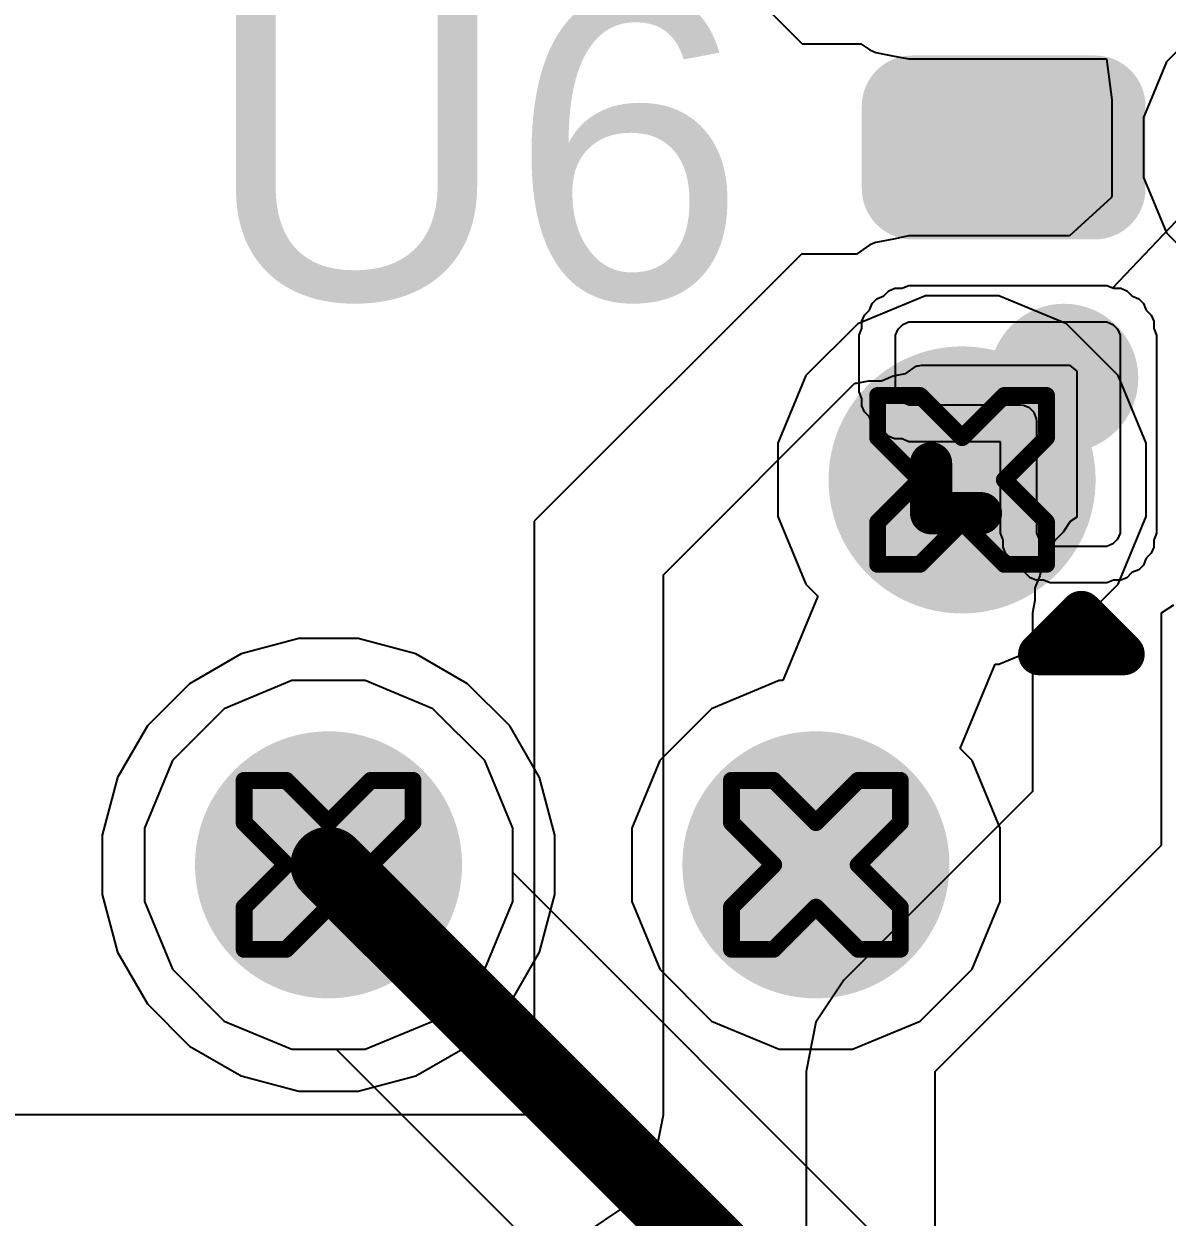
# Model space of a CAD drawing. Header units: inches. Extents: x 0 to 5379, y 0 to 5429.
# Drawn here: x 289.478 to 292.917, y 52.591 to 56.18 of the extents above; entities that cross this region are included whole.
import ezdxf

# ---------------------------------------------------------------- set-up
doc = ezdxf.new("R2010")
doc.units = ezdxf.units.IN
for name, color, linetype in [('Bottom Layer', 5, 'Continuous'), ('Bottom Solder', 6, 'Continuous'), ('Drill Drawing', 1, 'Continuous'), ('GND01', 16, 'Continuous'), ('GND02', 76, 'Continuous'), ('PWR', 156, 'Continuous'), ('SIG 01', 90, 'Continuous'), ('Top Layer', 1, 'Continuous'), ('Top Overlay', 2, 'Continuous'), ('Top Paste', 8, 'Continuous'), ('Top Solder', 216, 'Continuous'), ('Via Holes', 16, 'Continuous')]:
    doc.layers.add(name, color=color, linetype=linetype)
doc.styles.add('Arial', font='', dxfattribs={"height": 0.2})
doc.styles.get('Arial').set_extended_font_data('Arial')

# ---------------------------------------------------------------- blocks, each defined once
blk = doc.blocks.new('13_WQFN_HR__3_2__149')
at = {"layer": 'Top Layer'}
h = blk.add_hatch(color=1, dxfattribs=at)
edge = h.paths.add_edge_path()
edge.add_arc((-0.1243, 1.6493), 0.0507, 90, 180)
edge.add_line((-0.175, 1.6493), (-0.175, 1.1007))
edge.add_arc((-0.1243, 1.1007), 0.0507, 180, 270)
edge.add_line((-0.1243, 1.05), (0.1243, 1.05))
edge.add_arc((0.1243, 1.1007), 0.0507, 270, 360)
edge.add_line((0.175, 1.1007), (0.175, 1.6493))
edge.add_arc((0.1243, 1.6493), 0.0507, 0, 90)
edge.add_line((0.1243, 1.7), (-0.1243, 1.7))
h = blk.add_hatch(color=1, dxfattribs=at)
edge = h.paths.add_edge_path()
edge.add_arc((-0.6938, 1.1937), 0.1221, 0, 360)
at = {"layer": 'Top Paste'}
h = blk.add_hatch(color=8, dxfattribs=at)
edge = h.paths.add_edge_path()
edge.add_arc((-0.1243, 1.6493), 0.0507, 90, 180)
edge.add_line((-0.175, 1.6493), (-0.175, 1.1007))
edge.add_arc((-0.1243, 1.1007), 0.0507, 180, 270)
edge.add_line((-0.1243, 1.05), (0.1243, 1.05))
edge.add_arc((0.1243, 1.1007), 0.0507, 270, 360)
edge.add_line((0.175, 1.1007), (0.175, 1.6493))
edge.add_arc((0.1243, 1.6493), 0.0507, 0, 90)
edge.add_line((0.1243, 1.7), (-0.1243, 1.7))
h = blk.add_hatch(color=8, dxfattribs=at)
edge = h.paths.add_edge_path()
edge.add_arc((-0.6938, 1.1937), 0.1221, 0, 360)
at = {"layer": 'Top Solder'}
h = blk.add_hatch(color=216, dxfattribs=at)
edge = h.paths.add_edge_path()
edge.add_arc((-0.1243, 1.6493), 0.1523, 90, 180)
edge.add_line((-0.2766, 1.6493), (-0.2766, 1.1007))
edge.add_arc((-0.1243, 1.1007), 0.1523, 180, 270)
edge.add_line((-0.1243, 0.9484), (0.1243, 0.9484))
edge.add_arc((0.1243, 1.1007), 0.1523, 270, 360)
edge.add_line((0.2766, 1.1007), (0.2766, 1.6493))
edge.add_arc((0.1243, 1.6493), 0.1523, 0, 90)
edge.add_line((0.1243, 1.8016), (-0.1243, 1.8016))
h = blk.add_hatch(color=216, dxfattribs=at)
edge = h.paths.add_edge_path()
edge.add_arc((-0.6938, 1.1937), 0.2237, 0, 360)
at = {"layer": 'Top Layer'}
for p, q in [((-0.7674, 1.6783), (-0.7534, 1.6923)), ((-0.7534, 1.6923), (-0.735, 1.7)), ((-0.735, 1.7), (-0.725, 1.7)), ((-0.725, 1.7), (-0.725, 1.7)), ((-0.725, 1.7), (-0.575, 1.7)), ((-0.575, 1.7), (-0.5651, 1.7)), ((-0.5651, 1.7), (-0.5467, 1.6923)), ((-0.5467, 1.6923), (-0.5326, 1.6783)), ((-0.775, 1.6599), (-0.7674, 1.6783)), ((-0.775, 1.65), (-0.775, 1.6599)), ((-0.5326, 1.6783), (-0.525, 1.6599)), ((-0.525, 1.6599), (-0.525, 1.65)), ((-0.775, 1.325), (-0.775, 1.65)), ((-0.525, 1.65), (-0.525, 1.65)), ((-0.525, 1.65), (-0.525, 1.075)), ((-0.7973, 1.2834), (-0.7835, 1.2972)), ((-0.7835, 1.2972), (-0.776, 1.3152)), ((-0.776, 1.3152), (-0.775, 1.325)), ((-0.775, 1.325), (-0.775, 1.325)), ((-1.1924, 1.2533), (-1.1784, 1.2673)), ((-1.1784, 1.2673), (-1.16, 1.275)), ((-1.16, 1.275), (-1.15, 1.275)), ((-1.15, 1.275), (-1.15, 1.275)), ((-1.15, 1.275), (-0.825, 1.275)), ((-0.825, 1.275), (-0.8153, 1.2759)), ((-0.8153, 1.2759), (-0.7973, 1.2834)), ((-1.2, 1.2349), (-1.1924, 1.2533)), ((-1.2, 1.225), (-1.2, 1.2349)), ((-1.2, 1.0749), (-1.2, 1.225)), ((-1.2, 1.065), (-1.2, 1.0749)), ((-1.2, 1.0749), (-1.2, 1.0749)), ((-1.1924, 1.0466), (-1.2, 1.065)), ((-1.1784, 1.0326), (-1.1924, 1.0466)), ((-0.5326, 1.0466), (-0.5467, 1.0326)), ((-0.525, 1.065), (-0.5326, 1.0466)), ((-0.525, 1.075), (-0.525, 1.065)), ((-1.16, 1.025), (-1.1784, 1.0326)), ((-1.15, 1.025), (-1.16, 1.025)), ((-0.575, 1.025), (-1.15, 1.025)), ((-0.5651, 1.025), (-0.575, 1.025)), ((-0.575, 1.025), (-0.575, 1.025)), ((-0.5467, 1.0326), (-0.5651, 1.025))]:
    blk.add_line(p, q, dxfattribs=at)
at = {"layer": 'Top Overlay'}
for points in [[(-1.1, 1.5933, 0.127, 0.127, 0), (-0.95, 1.5933, 0.127, 0.127, 0)], [(-1.1, 1.5933, 0.127, 0.127, 0), (-1.1, 1.4433, 0.127, 0.127, 0)], [(-1.524, 1.2681, 0.127, 0.127, 0), (-1.524, 1.0141, 0.127, 0.127, 0)], [(-1.524, 1.2681, 0.127, 0.127, 0), (-1.397, 1.1411, 0.127, 0.127, 0)], [(-1.397, 1.1411, 0.127, 0.127, 0), (-1.524, 1.0141, 0.127, 0.127, 0)]]:
    blk.add_lwpolyline(points, format="xyseb", dxfattribs=at)
for points in [[(-1.1318, 1.5933, 0.0635, 0.0635, 1), (-1.0683, 1.5933, 0.0635, 0.0635, 1)], [(-1.1318, 1.5933, 0.0635, 0.0635, 1), (-1.0683, 1.5933, 0.0635, 0.0635, 1)], [(-0.9818, 1.5933, 0.0635, 0.0635, 1), (-0.9183, 1.5933, 0.0635, 0.0635, 1)], [(-1.1318, 1.4433, 0.0635, 0.0635, 1), (-1.0683, 1.4433, 0.0635, 0.0635, 1)], [(-1.5557, 1.2681, 0.0635, 0.0635, 1), (-1.4923, 1.2681, 0.0635, 0.0635, 1)], [(-1.5557, 1.2681, 0.0635, 0.0635, 1), (-1.4923, 1.2681, 0.0635, 0.0635, 1)], [(-1.4287, 1.1411, 0.0635, 0.0635, 1), (-1.3653, 1.1411, 0.0635, 0.0635, 1)], [(-1.4287, 1.1411, 0.0635, 0.0635, 1), (-1.3653, 1.1411, 0.0635, 0.0635, 1)], [(-1.5557, 1.0141, 0.0635, 0.0635, 1), (-1.4923, 1.0141, 0.0635, 0.0635, 1)], [(-1.5557, 1.0141, 0.0635, 0.0635, 1), (-1.4923, 1.0141, 0.0635, 0.0635, 1)]]:
    blk.add_lwpolyline(points, format="xyseb", close=True, dxfattribs=at)
at = {"layer": 'Top Solder'}
for p, q in [((-0.7954, 1.794), (-0.7771, 1.8016)), ((-0.7771, 1.8016), (-0.7552, 1.8016)), ((-0.7552, 1.8016), (-0.7534, 1.8023)), ((-0.7534, 1.8023), (-0.735, 1.8099)), ((-0.7534, 1.8023), (-0.7534, 1.8023)), ((-0.735, 1.8099), (-0.725, 1.8099)), ((-0.725, 1.8099), (-0.725, 1.8099)), ((-0.725, 1.8099), (-0.725, 1.8099)), ((-0.725, 1.8099), (-0.575, 1.8099)), ((-0.575, 1.8099), (-0.5651, 1.8099)), ((-0.5651, 1.8099), (-0.5467, 1.8023)), ((-0.5467, 1.8023), (-0.5467, 1.8023)), ((-0.5467, 1.8023), (-0.5449, 1.8016)), ((-0.5449, 1.8016), (-0.523, 1.8016)), ((-0.523, 1.8016), (-0.5046, 1.7939)), ((-0.8452, 1.756), (-0.8311, 1.7701)), ((-0.8311, 1.7701), (-0.8109, 1.7785)), ((-0.8109, 1.7785), (-0.8095, 1.7799)), ((-0.8095, 1.7799), (-0.7954, 1.794)), ((-0.8095, 1.7799), (-0.8095, 1.7799)), ((-0.5046, 1.7939), (-0.4906, 1.7799)), ((-0.4906, 1.7799), (-0.4906, 1.7799)), ((-0.4906, 1.7799), (-0.4891, 1.7785)), ((-0.4891, 1.7785), (-0.469, 1.7701)), ((-0.469, 1.7701), (-0.4549, 1.756)), ((-0.869, 1.7204), (-0.855, 1.7344)), ((-0.855, 1.7344), (-0.8536, 1.7358)), ((-0.855, 1.7344), (-0.855, 1.7344)), ((-0.8536, 1.7358), (-0.8528, 1.7376)), ((-0.8528, 1.7376), (-0.8452, 1.756)), ((-0.8528, 1.7376), (-0.8528, 1.7376)), ((-0.4549, 1.756), (-0.4465, 1.7358)), ((-0.4465, 1.7358), (-0.4451, 1.7344)), ((-0.4451, 1.7344), (-0.4451, 1.7344)), ((-0.4451, 1.7344), (-0.431, 1.7204)), ((-0.8766, 1.702), (-0.869, 1.7204)), ((-0.8766, 1.6801), (-0.8766, 1.702)), ((-0.431, 1.7204), (-0.4234, 1.702)), ((-0.4234, 1.702), (-0.4234, 1.6801)), ((-0.885, 1.6599), (-0.8774, 1.6783)), ((-0.885, 1.6499), (-0.885, 1.6599)), ((-0.8774, 1.6783), (-0.8766, 1.6801)), ((-0.8774, 1.6783), (-0.8774, 1.6783)), ((-0.4234, 1.6801), (-0.4227, 1.6783)), ((-0.4227, 1.6783), (-0.4227, 1.6783)), ((-0.4227, 1.6783), (-0.4151, 1.6599)), ((-0.4151, 1.6599), (-0.4151, 1.65)), ((-0.885, 1.3849), (-0.885, 1.6499)), ((-0.4151, 1.65), (-0.4151, 1.65)), ((-0.4151, 1.65), (-0.4151, 1.075)), ((-1.2345, 1.3549), (-1.2204, 1.369)), ((-1.2204, 1.369), (-1.2021, 1.3766)), ((-1.2021, 1.3766), (-1.1802, 1.3766)), ((-1.1802, 1.3766), (-1.1784, 1.3773)), ((-1.1784, 1.3773), (-1.16, 1.3849)), ((-1.1784, 1.3773), (-1.1784, 1.3773)), ((-1.16, 1.3849), (-1.15, 1.3849)), ((-1.15, 1.3849), (-0.885, 1.3849)), ((-1.2778, 1.3126), (-1.2702, 1.331)), ((-1.2702, 1.331), (-1.2561, 1.3451)), ((-1.2561, 1.3451), (-1.2359, 1.3535)), ((-1.2359, 1.3535), (-1.2345, 1.3549)), ((-1.2345, 1.3549), (-1.2345, 1.3549)), ((-1.3016, 1.277), (-1.294, 1.2954)), ((-1.294, 1.2954), (-1.28, 1.3094)), ((-1.28, 1.3094), (-1.2786, 1.3108)), ((-1.28, 1.3094), (-1.28, 1.3094)), ((-1.2786, 1.3108), (-1.2778, 1.3126)), ((-1.2778, 1.3126), (-1.2778, 1.3126)), ((-1.3016, 1.2551), (-1.3016, 1.277)), ((-1.31, 1.2349), (-1.3024, 1.2533)), ((-1.31, 1.2249), (-1.31, 1.2349)), ((-1.31, 1.075), (-1.31, 1.2249)), ((-1.3024, 1.2533), (-1.3016, 1.2551)), ((-1.3024, 1.2533), (-1.3024, 1.2533)), ((-1.31, 1.065), (-1.31, 1.075)), ((-1.3024, 1.0466), (-1.31, 1.065)), ((-1.3016, 1.0448), (-1.3024, 1.0466)), ((-1.3024, 1.0466), (-1.3024, 1.0466)), ((-1.3016, 1.0229), (-1.3016, 1.0448)), ((-0.4227, 1.0466), (-0.4234, 1.0448)), ((-0.4234, 1.0448), (-0.4234, 1.0229)), ((-0.4151, 1.065), (-0.4227, 1.0466)), ((-0.4227, 1.0466), (-0.4227, 1.0466)), ((-0.4227, 1.0466), (5373.3999, -5085.4087)), ((-0.4151, 1.075), (-0.4151, 1.065)), ((-1.294, 1.0045), (-1.3016, 1.0229)), ((-0.4234, 1.0229), (-0.431, 1.0045)), ((-1.2799, 0.9905), (-1.294, 1.0045)), ((-1.2786, 0.9891), (-1.2799, 0.9905)), ((-1.2799, 0.9905), (-1.2799, 0.9905)), ((-1.2778, 0.9873), (-1.2786, 0.9891)), ((-1.2778, 0.9872), (-1.2778, 0.9873)), ((-1.2702, 0.9689), (-1.2778, 0.9872)), ((-0.4473, 0.9873), (-0.4549, 0.9689)), ((-0.4472, 0.9873), (-0.4473, 0.9873)), ((-0.4465, 0.9891), (-0.4472, 0.9873)), ((-0.4451, 0.9905), (-0.4465, 0.9891)), ((-0.431, 1.0045), (-0.4451, 0.9905)), ((-1.2561, 0.9548), (-1.2702, 0.9689)), ((-1.2377, 0.9472), (-1.2561, 0.9548)), ((-1.2377, 0.9471), (-1.2377, 0.9472)), ((-1.2359, 0.9464), (-1.2377, 0.9471)), ((-1.2345, 0.945), (-1.2359, 0.9464)), ((-1.2204, 0.9309), (-1.2345, 0.945)), ((-1.2345, 0.945), (-1.2345, 0.945)), ((-0.4892, 0.9464), (-0.5046, 0.931)), ((-0.4873, 0.9472), (-0.4892, 0.9464)), ((-0.4689, 0.9548), (-0.4873, 0.9472)), ((-0.4873, 0.9472), (-0.4873, 0.9472)), ((-0.4549, 0.9689), (-0.4689, 0.9548)), ((-1.202, 0.9233), (-1.2204, 0.9309)), ((-1.1802, 0.9233), (-1.202, 0.9233)), ((-1.1783, 0.9226), (-1.1802, 0.9233)), ((-1.1599, 0.915), (-1.1783, 0.9226)), ((-1.1783, 0.9226), (-1.1783, 0.9226)), ((-1.15, 0.915), (-1.1599, 0.915)), ((-0.5751, 0.915), (-1.15, 0.915)), ((-0.5651, 0.915), (-0.5751, 0.915)), ((-0.5467, 0.9226), (-0.5651, 0.915)), ((-0.5449, 0.9234), (-0.5467, 0.9226)), ((-0.5467, 0.9226), (-0.5467, 0.9226)), ((-0.523, 0.9234), (-0.5449, 0.9234)), ((-0.5046, 0.931), (-0.523, 0.9234))]:
    blk.add_line(p, q, dxfattribs=at)

msp = doc.modelspace()

# ---------------------------------------------------------------- hatches: boundary and pattern name
at = {"layer": 'Bottom Layer'}
h = msp.add_hatch(color=5, dxfattribs=at)
edge = h.paths.add_edge_path()
edge.add_arc((292.2998, 54.8086), 0.3, 0, 360)
h = msp.add_hatch(color=5, dxfattribs=at)
edge = h.paths.add_edge_path()
edge.add_arc((290.3942, 53.6509), 0.3, 0, 360)
h = msp.add_hatch(color=5, dxfattribs=at)
edge = h.paths.add_edge_path()
edge.add_arc((291.8601, 53.6509), 0.3, 0, 360)
at = {"layer": 'Bottom Solder'}
h = msp.add_hatch(color=6, dxfattribs=at)
edge = h.paths.add_edge_path()
edge.add_arc((292.2998, 54.8086), 0.4016, 0, 360)
h = msp.add_hatch(color=6, dxfattribs=at)
edge = h.paths.add_edge_path()
edge.add_arc((290.3942, 53.6509), 0.4016, 0, 360)
h = msp.add_hatch(color=6, dxfattribs=at)
edge = h.paths.add_edge_path()
edge.add_arc((291.8601, 53.6509), 0.4016, 0, 360)
at = {"layer": 'GND01'}
h = msp.add_hatch(color=16, dxfattribs=at)
edge = h.paths.add_edge_path()
edge.add_arc((292.2998, 54.8086), 0.3, 0, 360)
h = msp.add_hatch(color=16, dxfattribs=at)
edge = h.paths.add_edge_path()
edge.add_arc((290.3942, 53.6509), 0.3, 0, 360)
h = msp.add_hatch(color=16, dxfattribs=at)
edge = h.paths.add_edge_path()
edge.add_arc((291.8601, 53.6509), 0.3, 0, 360)
at = {"layer": 'GND02'}
h = msp.add_hatch(color=76, dxfattribs=at)
edge = h.paths.add_edge_path()
edge.add_arc((292.2998, 54.8086), 0.3, 0, 360)
h = msp.add_hatch(color=76, dxfattribs=at)
edge = h.paths.add_edge_path()
edge.add_arc((290.3942, 53.6509), 0.3, 0, 360)
h = msp.add_hatch(color=76, dxfattribs=at)
edge = h.paths.add_edge_path()
edge.add_arc((291.8601, 53.6509), 0.3, 0, 360)
at = {"layer": 'PWR'}
h = msp.add_hatch(color=156, dxfattribs=at)
edge = h.paths.add_edge_path()
edge.add_arc((292.2998, 54.8086), 0.3, 0, 360)
h = msp.add_hatch(color=156, dxfattribs=at)
edge = h.paths.add_edge_path()
edge.add_arc((290.3942, 53.6509), 0.3, 0, 360)
h = msp.add_hatch(color=156, dxfattribs=at)
edge = h.paths.add_edge_path()
edge.add_arc((291.8601, 53.6509), 0.3, 0, 360)
at = {"layer": 'SIG 01'}
h = msp.add_hatch(color=90, dxfattribs=at)
edge = h.paths.add_edge_path()
edge.add_arc((292.2998, 54.8086), 0.3, 0, 360)
h = msp.add_hatch(color=90, dxfattribs=at)
edge = h.paths.add_edge_path()
edge.add_arc((290.3942, 53.6509), 0.3, 0, 360)
h = msp.add_hatch(color=90, dxfattribs=at)
edge = h.paths.add_edge_path()
edge.add_arc((291.8601, 53.6509), 0.3, 0, 360)
at = {"layer": 'Top Layer'}
h = msp.add_hatch(color=1, dxfattribs=at)
edge = h.paths.add_edge_path()
edge.add_arc((292.2998, 54.8086), 0.3, 0, 360)
h = msp.add_hatch(color=1, dxfattribs=at)
edge = h.paths.add_edge_path()
edge.add_arc((290.3942, 53.6509), 0.3, 0, 360)
h = msp.add_hatch(color=1, dxfattribs=at)
edge = h.paths.add_edge_path()
edge.add_arc((291.8601, 53.6509), 0.3, 0, 360)
at = {"layer": 'Top Solder'}
h = msp.add_hatch(color=216, dxfattribs=at)
edge = h.paths.add_edge_path()
edge.add_arc((292.2998, 54.8086), 0.4016, 0, 360)
h = msp.add_hatch(color=216, dxfattribs=at)
edge = h.paths.add_edge_path()
edge.add_arc((290.3942, 53.6509), 0.4016, 0, 360)
h = msp.add_hatch(color=216, dxfattribs=at)
edge = h.paths.add_edge_path()
edge.add_arc((291.8601, 53.6509), 0.4016, 0, 360)
at = {"layer": 'Via Holes'}
h = msp.add_hatch(color=7, dxfattribs=at)
edge = h.paths.add_edge_path()
edge.add_arc((292.2998, 54.8086), 0.15, 0, 360)
h = msp.add_hatch(color=7, dxfattribs=at)
edge = h.paths.add_edge_path()
edge.add_arc((290.3942, 53.6509), 0.15, 0, 360)
h = msp.add_hatch(color=7, dxfattribs=at)
edge = h.paths.add_edge_path()
edge.add_arc((291.8601, 53.6509), 0.15, 0, 360)

# ---------------------------------------------------------------- linework, layer by layer
at = {"layer": 'Bottom Layer'}
for p, q in [((290.284, 54.2049), (290.0804, 54.1206)), ((290.5044, 54.2049), (290.284, 54.2049)), ((290.708, 54.1206), (290.5044, 54.2049)), ((290.0804, 54.1206), (289.9245, 53.9647)), ((290.8639, 53.9647), (290.708, 54.1206)), ((289.9245, 53.9647), (289.8402, 53.7611)), ((290.9482, 53.7611), (290.8639, 53.9647)), ((289.8402, 53.7611), (289.8402, 53.5407)), ((290.9482, 53.628), (290.9482, 53.7611)), ((293.188, 51.3882), (290.9482, 53.628)), ((289.8402, 53.5407), (289.9245, 53.3371)), ((289.9245, 53.3371), (290.0804, 53.1812)), ((290.0804, 53.1812), (290.284, 53.0969)), ((290.284, 53.0969), (290.4171, 53.0969)), ((290.4171, 53.0969), (292.7669, 50.7471))]:
    msp.add_line(p, q, dxfattribs=at)
msp.add_lwpolyline([(290.3942, 53.6509, 0.2286, 0.2286, 0), (293.0324, 51.0127, 0.2286, 0.2286, 0)], format="xyseb", dxfattribs=at)
msp.add_lwpolyline([(290.337, 53.6509, 0.1143, 0.1143, 1), (290.4513, 53.6509, 0.1143, 0.1143, 1)], format="xyseb", close=True, dxfattribs=at)
at = {"layer": 'Drill Drawing'}
for points in [[(292.0458, 54.9356, 0.0508, 0.0508, 0), (292.0458, 55.0626, 0.0508, 0.0508, 0)], [(292.0458, 55.0626, 0.0508, 0.0508, 0), (292.1728, 55.0626, 0.0508, 0.0508, 0)], [(292.1728, 55.0626, 0.0508, 0.0508, 0), (292.2998, 54.9356, 0.0508, 0.0508, 0)], [(292.2998, 54.9356, 0.0508, 0.0508, 0), (292.4268, 55.0626, 0.0508, 0.0508, 0)], [(292.4268, 55.0626, 0.0508, 0.0508, 0), (292.5538, 55.0626, 0.0508, 0.0508, 0)], [(292.5538, 54.9356, 0.0508, 0.0508, 0), (292.5538, 55.0626, 0.0508, 0.0508, 0)], [(292.0458, 54.9356, 0.0508, 0.0508, 0), (292.1728, 54.8086, 0.0508, 0.0508, 0)], [(292.4268, 54.8086, 0.0508, 0.0508, 0), (292.5538, 54.9356, 0.0508, 0.0508, 0)], [(292.0458, 54.6816, 0.0508, 0.0508, 0), (292.1728, 54.8086, 0.0508, 0.0508, 0)], [(292.4268, 54.8086, 0.0508, 0.0508, 0), (292.5538, 54.6816, 0.0508, 0.0508, 0)], [(292.0458, 54.5546, 0.0508, 0.0508, 0), (292.0458, 54.6816, 0.0508, 0.0508, 0)], [(292.1728, 54.5546, 0.0508, 0.0508, 0), (292.2998, 54.6816, 0.0508, 0.0508, 0)], [(292.2998, 54.6816, 0.0508, 0.0508, 0), (292.4268, 54.5546, 0.0508, 0.0508, 0)], [(292.5538, 54.5546, 0.0508, 0.0508, 0), (292.5538, 54.6816, 0.0508, 0.0508, 0)], [(292.0458, 54.5546, 0.0508, 0.0508, 0), (292.1728, 54.5546, 0.0508, 0.0508, 0)], [(292.4268, 54.5546, 0.0508, 0.0508, 0), (292.5538, 54.5546, 0.0508, 0.0508, 0)], [(290.1402, 53.7779, 0.0508, 0.0508, 0), (290.1402, 53.9049, 0.0508, 0.0508, 0)], [(290.1402, 53.9049, 0.0508, 0.0508, 0), (290.2672, 53.9049, 0.0508, 0.0508, 0)], [(290.2672, 53.9049, 0.0508, 0.0508, 0), (290.3942, 53.7779, 0.0508, 0.0508, 0)], [(290.3942, 53.7779, 0.0508, 0.0508, 0), (290.5212, 53.9049, 0.0508, 0.0508, 0)], [(290.5212, 53.9049, 0.0508, 0.0508, 0), (290.6482, 53.9049, 0.0508, 0.0508, 0)], [(290.6482, 53.7779, 0.0508, 0.0508, 0), (290.6482, 53.9049, 0.0508, 0.0508, 0)], [(291.6061, 53.7779, 0.0508, 0.0508, 0), (291.6061, 53.9049, 0.0508, 0.0508, 0)], [(291.6061, 53.9049, 0.0508, 0.0508, 0), (291.7331, 53.9049, 0.0508, 0.0508, 0)], [(291.7331, 53.9049, 0.0508, 0.0508, 0), (291.8601, 53.7779, 0.0508, 0.0508, 0)], [(291.8601, 53.7779, 0.0508, 0.0508, 0), (291.9871, 53.9049, 0.0508, 0.0508, 0)], [(291.9871, 53.9049, 0.0508, 0.0508, 0), (292.1141, 53.9049, 0.0508, 0.0508, 0)], [(292.1141, 53.7779, 0.0508, 0.0508, 0), (292.1141, 53.9049, 0.0508, 0.0508, 0)], [(290.1402, 53.7779, 0.0508, 0.0508, 0), (290.2672, 53.6509, 0.0508, 0.0508, 0)], [(290.5212, 53.6509, 0.0508, 0.0508, 0), (290.6482, 53.7779, 0.0508, 0.0508, 0)], [(291.6061, 53.7779, 0.0508, 0.0508, 0), (291.7331, 53.6509, 0.0508, 0.0508, 0)], [(291.9871, 53.6509, 0.0508, 0.0508, 0), (292.1141, 53.7779, 0.0508, 0.0508, 0)], [(290.1402, 53.5239, 0.0508, 0.0508, 0), (290.2672, 53.6509, 0.0508, 0.0508, 0)], [(290.5212, 53.6509, 0.0508, 0.0508, 0), (290.6482, 53.5239, 0.0508, 0.0508, 0)], [(291.6061, 53.5239, 0.0508, 0.0508, 0), (291.7331, 53.6509, 0.0508, 0.0508, 0)], [(291.9871, 53.6509, 0.0508, 0.0508, 0), (292.1141, 53.5239, 0.0508, 0.0508, 0)], [(290.1402, 53.3969, 0.0508, 0.0508, 0), (290.1402, 53.5239, 0.0508, 0.0508, 0)], [(290.2672, 53.3969, 0.0508, 0.0508, 0), (290.3942, 53.5239, 0.0508, 0.0508, 0)], [(290.3942, 53.5239, 0.0508, 0.0508, 0), (290.5212, 53.3969, 0.0508, 0.0508, 0)], [(290.6482, 53.3969, 0.0508, 0.0508, 0), (290.6482, 53.5239, 0.0508, 0.0508, 0)], [(291.6061, 53.3969, 0.0508, 0.0508, 0), (291.6061, 53.5239, 0.0508, 0.0508, 0)], [(291.7331, 53.3969, 0.0508, 0.0508, 0), (291.8601, 53.5239, 0.0508, 0.0508, 0)], [(291.8601, 53.5239, 0.0508, 0.0508, 0), (291.9871, 53.3969, 0.0508, 0.0508, 0)], [(292.1141, 53.3969, 0.0508, 0.0508, 0), (292.1141, 53.5239, 0.0508, 0.0508, 0)], [(290.1402, 53.3969, 0.0508, 0.0508, 0), (290.2672, 53.3969, 0.0508, 0.0508, 0)], [(290.5212, 53.3969, 0.0508, 0.0508, 0), (290.6482, 53.3969, 0.0508, 0.0508, 0)], [(291.6061, 53.3969, 0.0508, 0.0508, 0), (291.7331, 53.3969, 0.0508, 0.0508, 0)], [(291.9871, 53.3969, 0.0508, 0.0508, 0), (292.1141, 53.3969, 0.0508, 0.0508, 0)]]:
    msp.add_lwpolyline(points, format="xyseb", dxfattribs=at)
for points in [[(292.0331, 55.0626, 0.0254, 0.0254, 1), (292.0585, 55.0626, 0.0254, 0.0254, 1)], [(292.0331, 55.0626, 0.0254, 0.0254, 1), (292.0585, 55.0626, 0.0254, 0.0254, 1)], [(292.1601, 55.0626, 0.0254, 0.0254, 1), (292.1855, 55.0626, 0.0254, 0.0254, 1)], [(292.1601, 55.0626, 0.0254, 0.0254, 1), (292.1855, 55.0626, 0.0254, 0.0254, 1)], [(292.4141, 55.0626, 0.0254, 0.0254, 1), (292.4395, 55.0626, 0.0254, 0.0254, 1)], [(292.4141, 55.0626, 0.0254, 0.0254, 1), (292.4395, 55.0626, 0.0254, 0.0254, 1)], [(292.5411, 55.0626, 0.0254, 0.0254, 1), (292.5665, 55.0626, 0.0254, 0.0254, 1)], [(292.5411, 55.0626, 0.0254, 0.0254, 1), (292.5665, 55.0626, 0.0254, 0.0254, 1)], [(292.0331, 54.9356, 0.0254, 0.0254, 1), (292.0585, 54.9356, 0.0254, 0.0254, 1)], [(292.0331, 54.9356, 0.0254, 0.0254, 1), (292.0585, 54.9356, 0.0254, 0.0254, 1)], [(292.2871, 54.9356, 0.0254, 0.0254, 1), (292.3125, 54.9356, 0.0254, 0.0254, 1)], [(292.2871, 54.9356, 0.0254, 0.0254, 1), (292.3125, 54.9356, 0.0254, 0.0254, 1)], [(292.5411, 54.9356, 0.0254, 0.0254, 1), (292.5665, 54.9356, 0.0254, 0.0254, 1)], [(292.5411, 54.9356, 0.0254, 0.0254, 1), (292.5665, 54.9356, 0.0254, 0.0254, 1)], [(292.1601, 54.8086, 0.0254, 0.0254, 1), (292.1855, 54.8086, 0.0254, 0.0254, 1)], [(292.1601, 54.8086, 0.0254, 0.0254, 1), (292.1855, 54.8086, 0.0254, 0.0254, 1)], [(292.4141, 54.8086, 0.0254, 0.0254, 1), (292.4395, 54.8086, 0.0254, 0.0254, 1)], [(292.4141, 54.8086, 0.0254, 0.0254, 1), (292.4395, 54.8086, 0.0254, 0.0254, 1)], [(292.0331, 54.6816, 0.0254, 0.0254, 1), (292.0585, 54.6816, 0.0254, 0.0254, 1)], [(292.0331, 54.6816, 0.0254, 0.0254, 1), (292.0585, 54.6816, 0.0254, 0.0254, 1)], [(292.2871, 54.6816, 0.0254, 0.0254, 1), (292.3125, 54.6816, 0.0254, 0.0254, 1)], [(292.2871, 54.6816, 0.0254, 0.0254, 1), (292.3125, 54.6816, 0.0254, 0.0254, 1)], [(292.5411, 54.6816, 0.0254, 0.0254, 1), (292.5665, 54.6816, 0.0254, 0.0254, 1)], [(292.5411, 54.6816, 0.0254, 0.0254, 1), (292.5665, 54.6816, 0.0254, 0.0254, 1)], [(292.0331, 54.5546, 0.0254, 0.0254, 1), (292.0585, 54.5546, 0.0254, 0.0254, 1)], [(292.0331, 54.5546, 0.0254, 0.0254, 1), (292.0585, 54.5546, 0.0254, 0.0254, 1)], [(292.1601, 54.5546, 0.0254, 0.0254, 1), (292.1855, 54.5546, 0.0254, 0.0254, 1)], [(292.1601, 54.5546, 0.0254, 0.0254, 1), (292.1855, 54.5546, 0.0254, 0.0254, 1)], [(292.4141, 54.5546, 0.0254, 0.0254, 1), (292.4395, 54.5546, 0.0254, 0.0254, 1)], [(292.4141, 54.5546, 0.0254, 0.0254, 1), (292.4395, 54.5546, 0.0254, 0.0254, 1)], [(292.5411, 54.5546, 0.0254, 0.0254, 1), (292.5665, 54.5546, 0.0254, 0.0254, 1)], [(292.5411, 54.5546, 0.0254, 0.0254, 1), (292.5665, 54.5546, 0.0254, 0.0254, 1)], [(290.1275, 53.9049, 0.0254, 0.0254, 1), (290.1529, 53.9049, 0.0254, 0.0254, 1)], [(290.1275, 53.9049, 0.0254, 0.0254, 1), (290.1529, 53.9049, 0.0254, 0.0254, 1)], [(290.2545, 53.9049, 0.0254, 0.0254, 1), (290.2799, 53.9049, 0.0254, 0.0254, 1)], [(290.2545, 53.9049, 0.0254, 0.0254, 1), (290.2799, 53.9049, 0.0254, 0.0254, 1)], [(290.5085, 53.9049, 0.0254, 0.0254, 1), (290.5339, 53.9049, 0.0254, 0.0254, 1)], [(290.5085, 53.9049, 0.0254, 0.0254, 1), (290.5339, 53.9049, 0.0254, 0.0254, 1)], [(290.6355, 53.9049, 0.0254, 0.0254, 1), (290.6609, 53.9049, 0.0254, 0.0254, 1)], [(290.6355, 53.9049, 0.0254, 0.0254, 1), (290.6609, 53.9049, 0.0254, 0.0254, 1)], [(291.5934, 53.9049, 0.0254, 0.0254, 1), (291.6188, 53.9049, 0.0254, 0.0254, 1)], [(291.5934, 53.9049, 0.0254, 0.0254, 1), (291.6188, 53.9049, 0.0254, 0.0254, 1)], [(291.7204, 53.9049, 0.0254, 0.0254, 1), (291.7458, 53.9049, 0.0254, 0.0254, 1)], [(291.7204, 53.9049, 0.0254, 0.0254, 1), (291.7458, 53.9049, 0.0254, 0.0254, 1)], [(291.9744, 53.9049, 0.0254, 0.0254, 1), (291.9998, 53.9049, 0.0254, 0.0254, 1)], [(291.9744, 53.9049, 0.0254, 0.0254, 1), (291.9998, 53.9049, 0.0254, 0.0254, 1)], [(292.1014, 53.9049, 0.0254, 0.0254, 1), (292.1268, 53.9049, 0.0254, 0.0254, 1)], [(292.1014, 53.9049, 0.0254, 0.0254, 1), (292.1268, 53.9049, 0.0254, 0.0254, 1)], [(290.1275, 53.7779, 0.0254, 0.0254, 1), (290.1529, 53.7779, 0.0254, 0.0254, 1)], [(290.1275, 53.7779, 0.0254, 0.0254, 1), (290.1529, 53.7779, 0.0254, 0.0254, 1)], [(290.3815, 53.7779, 0.0254, 0.0254, 1), (290.4069, 53.7779, 0.0254, 0.0254, 1)], [(290.3815, 53.7779, 0.0254, 0.0254, 1), (290.4069, 53.7779, 0.0254, 0.0254, 1)], [(290.6355, 53.7779, 0.0254, 0.0254, 1), (290.6609, 53.7779, 0.0254, 0.0254, 1)], [(290.6355, 53.7779, 0.0254, 0.0254, 1), (290.6609, 53.7779, 0.0254, 0.0254, 1)], [(291.5934, 53.7779, 0.0254, 0.0254, 1), (291.6188, 53.7779, 0.0254, 0.0254, 1)], [(291.5934, 53.7779, 0.0254, 0.0254, 1), (291.6188, 53.7779, 0.0254, 0.0254, 1)], [(291.8474, 53.7779, 0.0254, 0.0254, 1), (291.8728, 53.7779, 0.0254, 0.0254, 1)], [(291.8474, 53.7779, 0.0254, 0.0254, 1), (291.8728, 53.7779, 0.0254, 0.0254, 1)], [(292.1014, 53.7779, 0.0254, 0.0254, 1), (292.1268, 53.7779, 0.0254, 0.0254, 1)], [(292.1014, 53.7779, 0.0254, 0.0254, 1), (292.1268, 53.7779, 0.0254, 0.0254, 1)], [(290.2545, 53.6509, 0.0254, 0.0254, 1), (290.2799, 53.6509, 0.0254, 0.0254, 1)], [(290.2545, 53.6509, 0.0254, 0.0254, 1), (290.2799, 53.6509, 0.0254, 0.0254, 1)], [(290.5085, 53.6509, 0.0254, 0.0254, 1), (290.5339, 53.6509, 0.0254, 0.0254, 1)], [(290.5085, 53.6509, 0.0254, 0.0254, 1), (290.5339, 53.6509, 0.0254, 0.0254, 1)], [(291.7204, 53.6509, 0.0254, 0.0254, 1), (291.7458, 53.6509, 0.0254, 0.0254, 1)], [(291.7204, 53.6509, 0.0254, 0.0254, 1), (291.7458, 53.6509, 0.0254, 0.0254, 1)], [(291.9744, 53.6509, 0.0254, 0.0254, 1), (291.9998, 53.6509, 0.0254, 0.0254, 1)], [(291.9744, 53.6509, 0.0254, 0.0254, 1), (291.9998, 53.6509, 0.0254, 0.0254, 1)], [(290.1275, 53.5239, 0.0254, 0.0254, 1), (290.1529, 53.5239, 0.0254, 0.0254, 1)], [(290.1275, 53.5239, 0.0254, 0.0254, 1), (290.1529, 53.5239, 0.0254, 0.0254, 1)], [(290.3815, 53.5239, 0.0254, 0.0254, 1), (290.4069, 53.5239, 0.0254, 0.0254, 1)], [(290.3815, 53.5239, 0.0254, 0.0254, 1), (290.4069, 53.5239, 0.0254, 0.0254, 1)], [(290.6355, 53.5239, 0.0254, 0.0254, 1), (290.6609, 53.5239, 0.0254, 0.0254, 1)], [(290.6355, 53.5239, 0.0254, 0.0254, 1), (290.6609, 53.5239, 0.0254, 0.0254, 1)], [(291.5934, 53.5239, 0.0254, 0.0254, 1), (291.6188, 53.5239, 0.0254, 0.0254, 1)], [(291.5934, 53.5239, 0.0254, 0.0254, 1), (291.6188, 53.5239, 0.0254, 0.0254, 1)], [(291.8474, 53.5239, 0.0254, 0.0254, 1), (291.8728, 53.5239, 0.0254, 0.0254, 1)], [(291.8474, 53.5239, 0.0254, 0.0254, 1), (291.8728, 53.5239, 0.0254, 0.0254, 1)], [(292.1014, 53.5239, 0.0254, 0.0254, 1), (292.1268, 53.5239, 0.0254, 0.0254, 1)], [(292.1014, 53.5239, 0.0254, 0.0254, 1), (292.1268, 53.5239, 0.0254, 0.0254, 1)], [(290.1275, 53.3969, 0.0254, 0.0254, 1), (290.1529, 53.3969, 0.0254, 0.0254, 1)], [(290.1275, 53.3969, 0.0254, 0.0254, 1), (290.1529, 53.3969, 0.0254, 0.0254, 1)], [(290.2545, 53.3969, 0.0254, 0.0254, 1), (290.2799, 53.3969, 0.0254, 0.0254, 1)], [(290.2545, 53.3969, 0.0254, 0.0254, 1), (290.2799, 53.3969, 0.0254, 0.0254, 1)], [(290.5085, 53.3969, 0.0254, 0.0254, 1), (290.5339, 53.3969, 0.0254, 0.0254, 1)], [(290.5085, 53.3969, 0.0254, 0.0254, 1), (290.5339, 53.3969, 0.0254, 0.0254, 1)], [(290.6355, 53.3969, 0.0254, 0.0254, 1), (290.6609, 53.3969, 0.0254, 0.0254, 1)], [(290.6355, 53.3969, 0.0254, 0.0254, 1), (290.6609, 53.3969, 0.0254, 0.0254, 1)], [(291.5934, 53.3969, 0.0254, 0.0254, 1), (291.6188, 53.3969, 0.0254, 0.0254, 1)], [(291.5934, 53.3969, 0.0254, 0.0254, 1), (291.6188, 53.3969, 0.0254, 0.0254, 1)], [(291.7204, 53.3969, 0.0254, 0.0254, 1), (291.7458, 53.3969, 0.0254, 0.0254, 1)], [(291.7204, 53.3969, 0.0254, 0.0254, 1), (291.7458, 53.3969, 0.0254, 0.0254, 1)], [(291.9744, 53.3969, 0.0254, 0.0254, 1), (291.9998, 53.3969, 0.0254, 0.0254, 1)], [(291.9744, 53.3969, 0.0254, 0.0254, 1), (291.9998, 53.3969, 0.0254, 0.0254, 1)], [(292.1014, 53.3969, 0.0254, 0.0254, 1), (292.1268, 53.3969, 0.0254, 0.0254, 1)], [(292.1014, 53.3969, 0.0254, 0.0254, 1), (292.1268, 53.3969, 0.0254, 0.0254, 1)]]:
    msp.add_lwpolyline(points, format="xyseb", close=True, dxfattribs=at)
at = {"layer": 'GND01'}
for p, q in [((290.284, 54.2049), (290.0804, 54.1206)), ((290.5044, 54.2049), (290.284, 54.2049)), ((290.708, 54.1206), (290.5044, 54.2049)), ((290.0804, 54.1206), (289.9245, 53.9647)), ((290.8639, 53.9647), (290.708, 54.1206)), ((289.9245, 53.9647), (289.8402, 53.7611)), ((290.9482, 53.7611), (290.8639, 53.9647)), ((289.8402, 53.7611), (289.8402, 53.5407)), ((290.9482, 53.5407), (290.9482, 53.7611)), ((289.8402, 53.5407), (289.9245, 53.3371)), ((290.8639, 53.3371), (290.9482, 53.5407)), ((289.9245, 53.3371), (290.0804, 53.1812)), ((290.708, 53.1812), (290.8639, 53.3371)), ((290.0804, 53.1812), (290.284, 53.0969)), ((290.5044, 53.0969), (290.708, 53.1812)), ((290.284, 53.0969), (290.5044, 53.0969))]:
    msp.add_line(p, q, dxfattribs=at)
at = {"layer": 'GND02'}
for p, q in [((290.284, 54.2049), (290.0804, 54.1206)), ((290.5044, 54.2049), (290.284, 54.2049)), ((290.708, 54.1206), (290.5044, 54.2049)), ((290.0804, 54.1206), (289.9245, 53.9647)), ((290.8639, 53.9647), (290.708, 54.1206)), ((289.9245, 53.9647), (289.8402, 53.7611)), ((290.9482, 53.7611), (290.8639, 53.9647)), ((289.8402, 53.7611), (289.8402, 53.5407)), ((290.9482, 53.5407), (290.9482, 53.7611)), ((289.8402, 53.5407), (289.9245, 53.3371)), ((290.8639, 53.3371), (290.9482, 53.5407)), ((289.9245, 53.3371), (290.0804, 53.1812)), ((290.708, 53.1812), (290.8639, 53.3371)), ((290.0804, 53.1812), (290.284, 53.0969)), ((290.5044, 53.0969), (290.708, 53.1812)), ((290.284, 53.0969), (290.5044, 53.0969))]:
    msp.add_line(p, q, dxfattribs=at)
at = {"layer": 'PWR'}
for p, q in [((293.0426, 56.1935), (292.9149, 56.0658)), ((292.9149, 56.0658), (292.8458, 55.8989)), ((292.8458, 55.8989), (292.8458, 55.7183)), ((292.8458, 55.7183), (292.9149, 55.5514)), ((292.9149, 55.5514), (293.0426, 55.4237)), ((292.1896, 55.3626), (291.986, 55.2783)), ((292.41, 55.3626), (292.1896, 55.3626)), ((292.6136, 55.2783), (292.41, 55.3626)), ((291.986, 55.2783), (291.8301, 55.1224)), ((292.7695, 55.1224), (292.6136, 55.2783)), ((291.8301, 55.1224), (291.7458, 54.9188)), ((292.8538, 54.9188), (292.7695, 55.1224)), ((291.7458, 54.9188), (291.7458, 54.6984)), ((292.8538, 54.6984), (292.8538, 54.9188)), ((291.7458, 54.6984), (291.8301, 54.4948)), ((292.7695, 54.4948), (292.8538, 54.6984)), ((291.8301, 54.4948), (291.866, 54.4589)), ((292.6136, 54.339), (292.7695, 54.4948)), ((291.866, 54.4589), (291.7608, 54.2049)), ((292.41, 54.2546), (292.6136, 54.339)), ((292.2938, 54.0006), (292.399, 54.2546)), ((292.399, 54.2546), (292.41, 54.2546)), ((290.284, 54.2049), (290.0804, 54.1206)), ((290.5044, 54.2049), (290.284, 54.2049)), ((290.708, 54.1206), (290.5044, 54.2049)), ((291.7499, 54.2049), (291.5462, 54.1206)), ((291.7608, 54.2049), (291.7499, 54.2049)), ((290.0804, 54.1206), (289.9245, 53.9647)), ((290.8639, 53.9647), (290.708, 54.1206)), ((291.5462, 54.1206), (291.3904, 53.9647)), ((292.3297, 53.9647), (292.2938, 54.0006)), ((289.9245, 53.9647), (289.8402, 53.7611)), ((290.9482, 53.7611), (290.8639, 53.9647)), ((291.3904, 53.9647), (291.3061, 53.7611)), ((292.4141, 53.7611), (292.3297, 53.9647)), ((289.8402, 53.7611), (289.8402, 53.5407)), ((290.9482, 53.5407), (290.9482, 53.7611)), ((291.3061, 53.7611), (291.3061, 53.5407)), ((292.4141, 53.5407), (292.4141, 53.7611)), ((289.8402, 53.5407), (289.9245, 53.3371)), ((290.8639, 53.3371), (290.9482, 53.5407)), ((291.3061, 53.5407), (291.3904, 53.3371)), ((292.3297, 53.3371), (292.4141, 53.5407)), ((289.9245, 53.3371), (290.0804, 53.1812)), ((290.708, 53.1812), (290.8639, 53.3371)), ((291.3904, 53.3371), (291.5462, 53.1812)), ((292.1739, 53.1812), (292.3297, 53.3371)), ((290.0804, 53.1812), (290.284, 53.0969)), ((290.5044, 53.0969), (290.708, 53.1812)), ((291.5462, 53.1812), (291.7499, 53.0969)), ((291.9703, 53.0969), (292.1739, 53.1812)), ((290.284, 53.0969), (290.5044, 53.0969)), ((291.7499, 53.0969), (291.9703, 53.0969))]:
    msp.add_line(p, q, dxfattribs=at)
at = {"layer": 'SIG 01'}
for p, q in [((290.3045, 54.3319), (290.1313, 54.2855)), ((290.4838, 54.3319), (290.3045, 54.3319)), ((290.657, 54.2855), (290.4838, 54.3319)), ((290.1313, 54.2855), (289.976, 54.1958)), ((290.8123, 54.1958), (290.657, 54.2855)), ((289.976, 54.1958), (289.8493, 54.0691)), ((290.9391, 54.0691), (290.8123, 54.1958)), ((289.8493, 54.0691), (289.7596, 53.9138)), ((291.0288, 53.9138), (290.9391, 54.0691)), ((289.7596, 53.9138), (289.7132, 53.7406)), ((291.0752, 53.7406), (291.0288, 53.9138)), ((289.7132, 53.7406), (289.7132, 53.5613)), ((291.0752, 53.5613), (291.0752, 53.7406)), ((289.7132, 53.5613), (289.7596, 53.3881)), ((291.0288, 53.3881), (291.0752, 53.5613)), ((289.7596, 53.3881), (289.8493, 53.2328)), ((290.9391, 53.2328), (291.0288, 53.3881)), ((289.8493, 53.2328), (289.976, 53.106)), ((290.8123, 53.106), (290.9391, 53.2328)), ((289.976, 53.106), (290.1313, 53.0163)), ((290.657, 53.0163), (290.8123, 53.106)), ((290.1313, 53.0163), (290.3045, 52.9699)), ((290.4838, 52.9699), (290.657, 53.0163)), ((290.3045, 52.9699), (290.4838, 52.9699))]:
    msp.add_line(p, q, dxfattribs=at)
at = {"layer": 'Top Layer'}
for p, q in [((290.9703, 56.9693), (291.8192, 56.1204)), ((291.8192, 56.1204), (291.9948, 56.1204)), ((291.9948, 56.1204), (292.0224, 56.1019)), ((292.0224, 56.1019), (292.0407, 56.0943)), ((292.0407, 56.0943), (292.0408, 56.0943)), ((292.0408, 56.0943), (292.0408, 56.0943)), ((292.0408, 56.0943), (292.0901, 56.0845)), ((292.0901, 56.0845), (292.1398, 56.0746)), ((292.1398, 56.0746), (292.1399, 56.0746)), ((292.1399, 56.0746), (292.14, 56.0746)), ((292.14, 56.0746), (292.1499, 56.0746)), ((292.1499, 56.0746), (292.7247, 56.0746)), ((292.7247, 56.0746), (292.7247, 56.0746)), ((292.7247, 56.0746), (292.7346, 56.0746)), ((292.7346, 56.0746), (292.7498, 55.952)), ((292.7498, 55.952), (292.7498, 55.6652)), ((292.7498, 55.6652), (292.749, 55.6584)), ((292.749, 55.6584), (292.6228, 55.5426)), ((292.0408, 55.5229), (292.0224, 55.5152)), ((292.093, 55.5332), (292.0408, 55.5229)), ((292.1399, 55.5426), (292.093, 55.5332)), ((292.1498, 55.5426), (292.1399, 55.5426)), ((292.6228, 55.5426), (292.1498, 55.5426)), ((292.1498, 55.5426), (292.1498, 55.5426)), ((291.8166, 55.488), (291.0131, 54.6845)), ((291.9817, 55.488), (291.8166, 55.488)), ((292.0224, 55.5152), (291.9817, 55.488)), ((292.0224, 55.5152), (292.0224, 55.5152)), ((292.0224, 55.5152), (292.0224, 55.5152)), ((292.0928, 55.1217), (292.1303, 55.1291)), ((292.1303, 55.1291), (292.1621, 55.1504)), ((292.1621, 55.1504), (292.1646, 55.1514)), ((292.1646, 55.1514), (292.1687, 55.1522)), ((292.1687, 55.1522), (292.1687, 55.1522)), ((292.1687, 55.1522), (292.1688, 55.1522)), ((292.1688, 55.1522), (292.1782, 55.1541)), ((292.1782, 55.1541), (292.6228, 55.1541)), ((292.6228, 55.1541), (292.6454, 55.1356)), ((292.6454, 55.1356), (292.6454, 54.6969)), ((291.4015, 54.5236), (291.9775, 55.0995)), ((291.9775, 55.0995), (291.9817, 55.0995)), ((291.9817, 55.0995), (292.0192, 55.107)), ((292.0192, 55.107), (292.0575, 55.107)), ((292.0575, 55.107), (292.0928, 55.1217)), ((292.6454, 54.6969), (292.625, 54.6833)), ((291.0131, 54.6845), (291.0131, 52.8986)), ((292.625, 54.6833), (292.6038, 54.6515)), ((292.5767, 54.6244), (292.5621, 54.5891)), ((292.6038, 54.6515), (292.5767, 54.6244)), ((292.5621, 54.5891), (292.5408, 54.5573)), ((292.5408, 54.5573), (292.5334, 54.5198)), ((291.4015, 52.8986), (291.4015, 54.5236)), ((292.5334, 54.5198), (292.5187, 54.4844)), ((292.5187, 54.4844), (292.5187, 54.4462)), ((292.5187, 54.4462), (292.5113, 54.4086)), ((292.5113, 54.4086), (292.5113, 53.8711)), ((292.8997, 54.4086), (292.9363, 54.4331)), ((292.8997, 53.7102), (292.8997, 54.4086)), ((292.5113, 53.8711), (291.9444, 53.3042)), ((292.2191, 53.0296), (292.8997, 53.7102)), ((291.9444, 53.3042), (291.8602, 53.1782)), ((291.8602, 53.1782), (291.8307, 53.0296)), ((291.8307, 53.0296), (291.8307, 49.5599)), ((292.2191, 49.5599), (292.2191, 53.0296)), ((291.0131, 52.8986), (282.194, 52.8986)), ((291.372, 52.75), (291.4015, 52.8986)), ((291.2878, 52.6239), (291.372, 52.75)), ((291.1617, 52.5397), (291.2878, 52.6239))]:
    msp.add_line(p, q, dxfattribs=at)

# ---------------------------------------------------------------- block references
at = {"rotation": 90}
msp.add_blockref('13_WQFN_HR__3_2__149', (293.7998, 55.8086), dxfattribs=at)

# ---------------------------------------------------------------- texts
at = {"layer": 'Top Overlay', "style": 'Arial'}
msp.add_text('U6', height=0.9144, dxfattribs=at).set_placement((290.0174, 55.3516))

doc.saveas('drawing.dxf')
